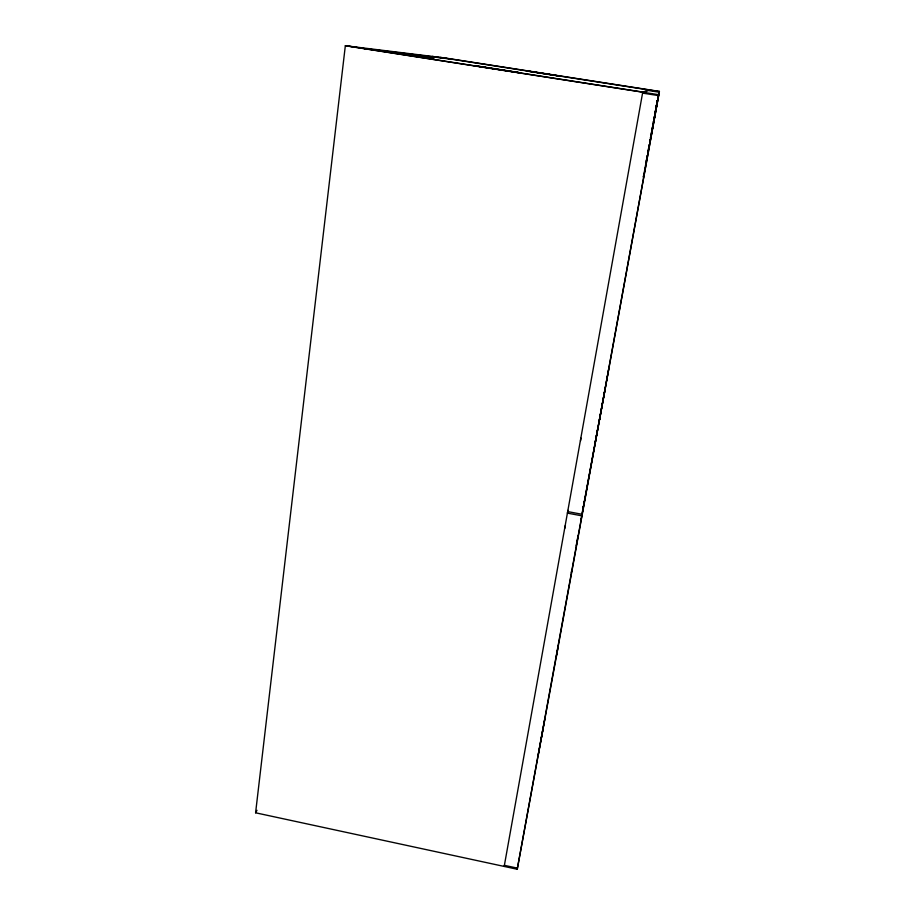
<?xml version="1.0" encoding="UTF-8"?>
<svg xmlns="http://www.w3.org/2000/svg" width="915" height="915" viewBox="0 0 915 915"><rect width="100%" height="100%" fill="white"/><g stroke="black" fill="none" stroke-linecap="round" stroke-linejoin="round"><path stroke-width="1.37" d="M558.264 646.15L517.238 869.25L255.594 812.794L345.332 45.75L445.125 58L659.406 91.409L556.114 657.793M652.601 126.647L652.715 125.996M604.483 392.501L604.312 393.427M657.222 101.199L657.393 100.467L657.016 103.532M581.368 517.444L581.551 516.449M605.078 389.207L604.872 390.305M594.601 445.868L594.784 444.873M598.09 426.813L597.941 427.625M643.657 175.76L643.371 177.27L643.931 174.262M647.054 157.048L647.294 155.802M650.29 139.286L649.856 141.676L650.142 140.178M651.629 132.023L651.857 130.708M504.188 866.436L642.73 92.198L648.746 89.75M564.898 528.184L565.401 525.37M580.51 440.961L581.014 438.148M584.216 501.832L583.839 503.925L584.136 502.244M596.26 436.821L596.946 433.092M603.031 400.438L603.408 398.402M644 173.827L646.116 162.218M651.217 134.219L651.068 135.031L651.96 130.17M652.361 127.974L652.498 127.196M652.852 125.252L652.978 124.589M652.83 126.499L652.464 128.546L653.607 121.146L653.436 122.05M654.442 116.674L654.019 118.813L654.557 115.999M654.888 115.176L655.243 113.288M653.745 121.558L657.222 101.371L657.027 102.24M542.561 731.44L542.698 730.662M582.054 513.715L581.643 515.946M583.061 508.214L583.415 506.224M595.322 441.968L595.928 438.605M646.436 160.491L646.711 158.981L646.173 161.841M647.237 156.133L646.894 157.929L647.42 155.115M650.576 137.696L650.931 135.82M650.725 136.895L650.462 138.348L650.805 136.507M652.761 125.778L652.887 125.115M656.044 107.856L656.41 105.843M646.505 160.136L646.299 161.154M650.016 140.876L649.73 142.374M651.137 134.642L651.24 134.082M651.434 133.03L651.789 131.131M652.201 128.832L652.04 129.724L653.093 123.96M653.642 122.118L653.722 120.528M655.151 112.625L654.637 115.496L655.163 112.568M655.3 111.824L656.753 103.864L656.215 106.803M656.398 106.952L656.627 105.648L656.352 107.147M657.21 102.469L657.416 101.302M650.062 140.521L649.844 141.688M655.334 111.664L656.055 107.695M656.959 102.64L657.073 101.977M517.238 869.25L659.406 91.409M538.34 754.52L544.848 718.927M594.693 445.365L598.01 427.271M643.702 175.52L643.531 176.401L643.771 175.131M649.902 141.379L650.165 139.881M650.496 139.332L652.429 128.752M653.127 124.875L658.88 93.387M540.067 745.039L540.285 743.872M540.948 740.281L541.874 735.168M541.852 735.305L542.458 731.977M653.665 120.769L653.504 122.839M657.279 100.959L657.187 102.583M657.153 101.554L657.302 100.81M581.014 519.4L581.174 518.508M582.935 508.854L583.335 506.693M571.292 572.676L571.829 569.725M576.233 545.557L578.017 535.893M600.446 414.689L599.497 419.825L608.669 369.534M651.926 130.33L652.098 129.415M592.577 455.853L593.012 453.554M604.643 391.654L581.654 515.797L567.426 513.121L568.032 510.341M654.339 117.2L654.191 117.909M647.054 157.06L647.191 156.362M653.87 120.666L654.191 119.11M255.594 812.794L256.989 810.313M516.929 72.354L518.794 72.514L475.24 65.777L517.913 72.445M557.361 75.773L558.333 75.853M509.552 71.141L510.501 71.221M532.358 71.873L532.93 71.93M483.886 67.127L484.984 67.241M473.97 65.651L476.395 65.891M527.566 71.061L526.297 70.924L557.83 75.808L526.903 70.993M428.014 56.89L416.439 55.152L427.225 56.719M426.401 56.787L432.784 57.634M364.181 48.575L451.004 59.086L659.349 91.569M440.126 57.393L450.695 59.04M432.2 56.41L443.135 58.125M424.091 56.421L430.29 57.245M348.935 46.196L642.948 92.106M345.332 45.75L658.4 94.645M567.7 511.588L581.94 514.264M504.394 865.338L517.444 868.152M649.353 144.467L647.729 153.354L649.353 144.467M659.235 92.221L658.24 95.56L642.582 93.113L648.335 90.516L659.235 92.221M434.053 57.782L412.997 54.74L434.053 57.782"/></g></svg>
